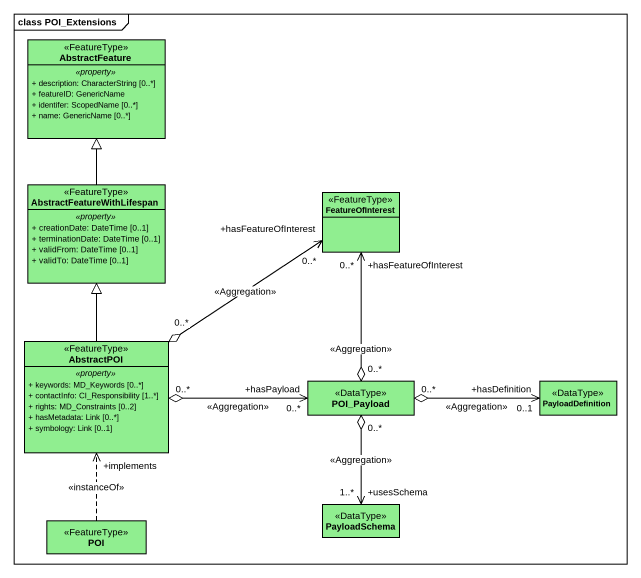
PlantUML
@startuml
mainframe class POI_Extensions
hide circle
hide empty members
skinparam classAttributeIconSize 0
class AbstractFeature <<FeatureType>> #90EE90 {
  .. <<property>> ..
  + description: CharacterString [0..*]
  + featureID: GenericName
  + identifer: ScopedName [0..*]
  + name: GenericName [0..*]
}
class AbstractFeatureWithLifespan <<FeatureType>> #90EE90 {
  .. <<property>> ..
  + creationDate: DateTime [0..1]
  + terminationDate: DateTime [0..1]
  + validFrom: DateTime [0..1]
  + validTo: DateTime [0..1]
}
class FeatureOfInterest <<FeatureType>> #90EE90
class AbstractPOI <<FeatureType>> #90EE90 {
  .. <<property>> ..
  + keywords: MD_Keywords [0..*]
  + contactInfo: CI_Responsibility [1..*]
  + rights: MD_Constraints [0..2]
  + hasMetadata: Link [0..*]
  + symbology: Link [0..1]
}
class POI_Payload <<DataType>> #90EE90
class PayloadDefinition <<DataType>> #90EE90
class POI <<FeatureType>> #90EE90
class PayloadSchema <<DataType>> #90EE90
AbstractFeatureWithLifespan -up-|> AbstractFeature
AbstractPOI -up-|> AbstractFeatureWithLifespan
AbstractPOI "0..*" o-up-> "+hasFeatureOfInterest\n0..*" FeatureOfInterest : <<Aggregation>>
AbstractPOI "0..*" o-right-> "+hasPayload\n0..*" POI_Payload : <<Aggregation>>
POI_Payload "0..*" o-up-> "+hasFeatureOfInterest\n0..*" FeatureOfInterest : <<Aggregation>>
POI_Payload "0..*" o-right-> "+hasDefinition\n0..1" PayloadDefinition : <<Aggregation>>
POI_Payload "0..*" o--> "+usesSchema\n1..*" PayloadSchema : <<Aggregation>>
POI .up.> "+implements" AbstractPOI : <<instanceOf>>
@enduml
